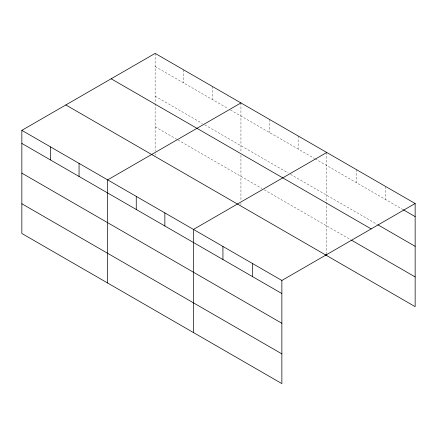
<?xml version="1.0" encoding="UTF-8"?>
<svg xmlns="http://www.w3.org/2000/svg" width="437" height="437" viewBox="0 0 437 437"><rect width="100%" height="100%" fill="white"/><g stroke="black" fill="none" stroke-linecap="round" stroke-linejoin="round"><path stroke-width="0.33" stroke-dasharray="2.19 1.64" d="M155.135 66.479L228.098 108.605M230.436 109.949L314.487 158.478M315.072 158.817L402.772 209.449M155.135 96.195L202.413 123.496M204.751 124.84L288.218 173.03M290.556 174.379L377.431 224.536M155.135 126.817L177.318 139.621M177.897 139.96L261.954 188.489M264.287 189.833L350.911 239.847M385.68 186.501L385.68 199.583M356.215 169.485L356.215 182.568M326.745 152.475L326.745 253.586M298.143 135.962L298.143 149.044M269.542 119.448L269.542 132.531M240.94 102.935L240.94 152.54M240.94 155.261L240.94 200.67M240.94 203.374L240.94 204.724M212.338 86.422L212.338 99.505M183.737 69.909L183.737 82.992M155.135 53.396L155.135 103.001M155.135 103.684L155.135 151.131M155.135 153.835L155.135 155.184"/><path stroke-width="0.66" d="M281.865 323.265L281.865 280.467L21.85 130.346L21.85 233.484L281.865 383.604L281.865 323.265L21.85 173.15M325.576 254.94L415.15 306.654L415.15 203.516L155.135 53.396L21.85 130.346M240.94 102.935L107.655 179.886L107.655 283.023M326.745 152.475L193.46 229.425L193.46 332.562M281.865 280.467L415.15 203.516M403.362 209.793L415.15 216.599M378.021 224.88L415.15 246.315M111.151 78.791L371.166 228.906M351.501 240.186L415.15 276.932M65.834 104.951L325.849 255.071M21.85 143.429L281.865 293.549M21.85 203.768L281.865 353.888M326.745 254.263L326.745 255.612M252.395 263.451L252.395 276.534M222.93 246.441L222.93 259.523M164.858 212.912L164.858 225.995M136.257 196.399L136.257 209.481M79.053 163.372L79.053 176.455M50.452 146.859L50.452 159.942"/></g></svg>
